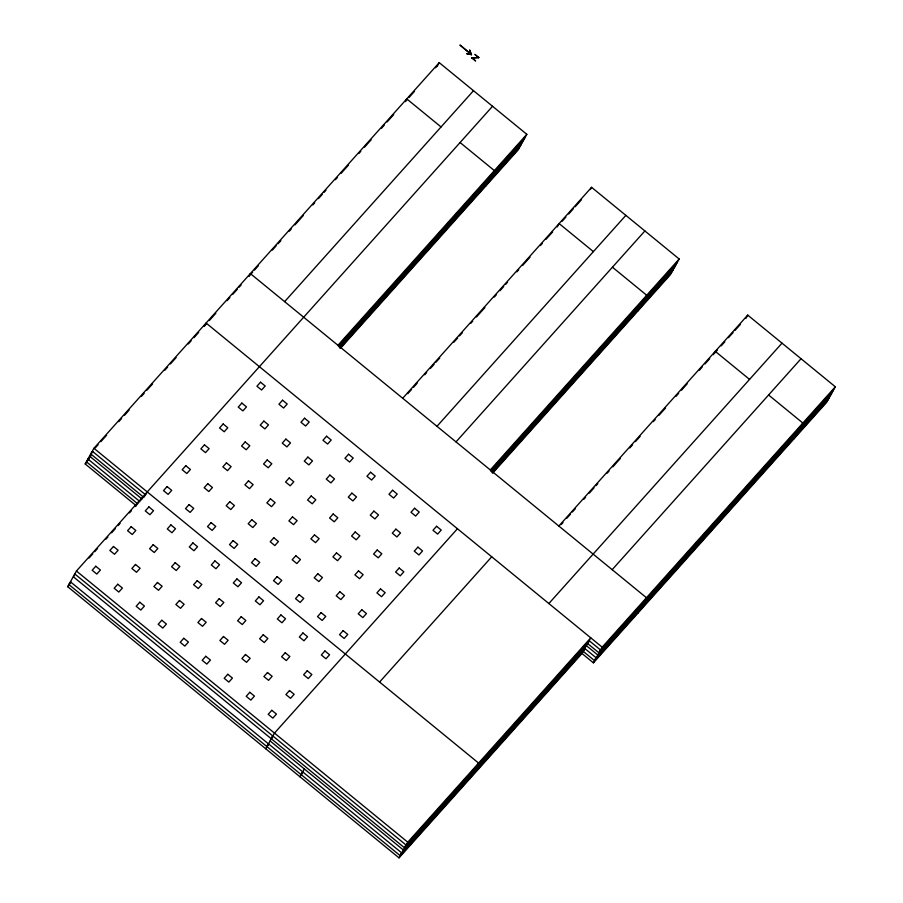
<?xml version="1.0" encoding="UTF-8"?>
<svg xmlns="http://www.w3.org/2000/svg" width="903" height="903" viewBox="0 0 903 903"><rect width="100%" height="100%" fill="white"/><g stroke="black" fill="none" stroke-linecap="round" stroke-linejoin="round"><path stroke-width="1.35" d="M136.33 505.804L85.187 463.95L93.935 448.283L439.23 62.646L526.833 134.333L518.074 149.988L340.431 348.389M204.213 326.389L206.087 323.037L602.177 647.18L593.418 662.836L581.995 653.49L590.754 637.823L407.772 842.183L399.024 857.85L67.68 586.69L76.428 571.023L492.553 106.272M249.104 275.833L250.357 273.598L646.446 597.73L637.687 613.397M144.412 496.526L145.439 494.686L92.501 451.365L90.955 454.119L143.893 497.44M145.383 495.284L147.257 491.921M405.515 101.136L406.768 98.901L441.048 126.951M437.357 65.998L439.23 62.646M471.84 57.905L478.714 57.532L471.84 57.905L475.655 61.02L471.953 57.702M485.611 186.244L494.37 170.588L460.09 142.539M519.09 147.686L520.636 144.909M523.469 139.852L525.015 137.075M557.241 226.924L559.115 223.572L593.395 251.621M265.719 748.768L274.478 733.101L457.449 528.74M590.325 189.551L591.578 187.316L679.169 259.003L670.421 274.659L492.778 473.059M299.999 776.817L304.379 768.984M637.958 310.914L646.706 295.258L612.437 267.209M671.437 272.356L672.983 269.579M675.805 264.523L677.363 261.746M469.853 778.747L478.601 763.08L93.935 448.283M713.393 354.71L715.266 351.357L749.546 379.407M745.855 318.454L747.729 315.102L835.32 386.789L826.572 402.445L593.418 662.836M794.109 438.711L802.857 423.044L768.588 394.995M827.588 400.142L829.135 397.365M831.956 392.308L833.514 389.532M95.266 447.899L98.088 444.75M100.91 441.601L106.554 435.302M118.767 421.656L121.589 418.507M124.411 415.357L129.106 410.109M141.331 396.462L144.141 393.313M146.963 390.164L152.607 383.865M164.82 370.219L167.642 367.069M170.464 363.92L176.108 357.622M188.321 343.975L191.143 340.826M193.964 337.677L198.66 332.428M204.597 325.791L206.471 323.703M209.282 320.565L215.828 313.251M227.059 300.71L229.859 297.572M232.669 294.446L237.354 289.22M239.216 287.131L241.09 285.032M248.867 276.363L252.626 272.164M254.511 270.053L258.269 265.854M272.379 250.097L276.137 245.898M278.022 243.799L280.844 240.649M289.299 231.191L291.184 229.091M294.942 224.892L303.408 215.433M312.822 204.936L314.695 202.836M318.454 198.637L322.224 194.427M324.098 192.328L325.983 190.228M335.385 179.72L337.27 177.62M341.029 173.421L348.558 165.023M358.897 153.465L360.782 151.365M364.541 147.166L371.122 139.807M381.472 128.26L384.294 125.099M387.116 121.95L393.697 114.602M405.289 101.644L407.129 99.59M408.969 97.535L414.477 91.384M435.618 67.77L437.458 65.716M90.91 453.803L92.795 451.703M91.429 454.028L89.566 456.117L141.794 498.862M88.076 458.882L90.887 455.733M86.541 461.636L89.352 458.487M85.187 463.95L87.049 461.862M284.637 301.647L473.511 90.695M89.047 558.031L92.806 553.832M94.691 551.733L97.513 548.584M105.978 539.125L107.863 537.025M111.622 532.826L115.381 528.627M118.203 525.478L120.088 523.368M129.49 512.87L131.375 510.771M135.134 506.572L138.893 502.361M140.778 500.262L142.651 498.163M69.023 584.376L70.908 582.277M67.68 586.69L69.542 584.613M337.948 345.273L526.833 134.333M338.343 345.951L492.575 173.681L491.04 176.424L338.693 346.594M492.891 173.331L525.061 137.403M491.345 176.096L523.514 140.168M339.189 346.831L522.453 142.155M339.607 347.474L488.207 181.514L486.672 184.257L339.957 348.118M488.512 181.164L520.681 145.236M486.965 183.93L519.135 148.002M402.693 398.268L591.578 187.316M407.795 393.674L411.554 389.475M413.427 387.376L417.197 383.177M424.715 374.768L426.6 372.668M430.359 368.469L434.129 364.27M436.002 362.171L439.761 357.96M453.87 342.214L457.64 338.004M459.514 335.905L462.336 332.755M470.802 323.297L472.687 321.197M476.445 316.998L484.911 307.551M494.313 297.042L496.198 294.942M499.957 290.743L503.716 286.533M505.601 284.434L507.486 282.334M516.888 271.837L518.762 269.737M522.532 265.527L530.05 257.129M540.4 245.571L542.274 243.471M546.044 239.272L552.625 231.913M562.23 221.179L565.899 217.081M568.664 214L573.258 208.864M575.098 206.81L581.532 199.631M436.973 426.318L625.858 215.365M456.015 441.894L644.9 230.942M490.295 469.944L679.169 259.003M490.679 470.61L644.923 298.351L643.387 301.094L491.029 471.264M645.227 298.001L677.397 262.073M643.681 300.767L675.85 264.839M491.537 471.501L674.801 266.825M491.954 472.145L640.543 306.185L639.008 308.928L492.293 472.788M640.848 305.835L673.017 269.907M639.301 308.6L671.471 272.672M379.587 682.047L491.729 556.79M558.844 526.054L747.729 315.102M714.702 353.073L717.456 350.003M721.136 345.894L724.816 341.786M728.484 337.677L733.089 332.541M734.918 330.498L740.437 324.335M561.124 524.62L562.998 522.51M566.768 518.311L570.527 514.112M572.4 512.012L575.222 508.863M583.688 499.404L585.573 497.305M589.332 493.106L594.039 487.857M595.912 485.746L597.797 483.647M607.2 473.149L609.085 471.05M612.844 466.84L620.372 458.442M629.775 447.933L632.597 444.784M635.419 441.635L640.125 436.386M653.287 421.678L655.172 419.579M658.93 415.38L665.511 408.021M675.862 396.473L678.684 393.313M681.505 390.164L687.149 383.865M699.373 370.207L702.195 367.058M705.017 363.909L709.713 358.649M548.855 603.543L782.009 343.151M612.166 569.68L801.051 358.728M476.818 766.173L406.294 844.948L404.747 847.703L475.283 768.927M477.111 765.846L588.97 640.916M475.576 768.588L587.435 643.67M474.233 770.914L403.404 850.016L270.099 740.934M472.45 774.006L401.914 852.782L400.368 855.536L470.903 776.749M472.743 773.679L584.591 648.749M471.197 776.422L583.056 651.503M399.024 857.85L581.995 653.49M602.177 647.18L835.32 386.789M600.698 649.934L644.663 600.822M644.956 600.506L801.074 426.137L799.539 428.88L643.421 603.249M801.379 425.787L833.548 389.859M599.152 652.688L643.128 603.576M799.832 428.553L832.002 392.624M830.952 394.611L597.797 655.014L586.374 645.656M596.319 657.768L640.295 608.656M640.577 608.34L796.694 433.971L795.159 436.713L639.042 611.083M796.999 433.621L829.168 397.692M594.772 660.522L638.748 611.41M795.453 436.386L827.622 400.458M478.714 57.532L474.91 54.406L478.601 57.724M139.976 501.628L88.122 459.198L86.575 461.952L137.358 503.513M76.428 571.023L407.772 842.183M70.603 581.95L69.068 584.692L266.735 746.454L268.27 743.711L70.603 581.95M74.983 574.116L73.448 576.859L271.114 738.62L272.65 735.877L74.983 574.116M460.101 45.15L471.411 54.699L469.707 50.15L471.411 54.699L466.648 53.649L471.524 54.496L460.101 45.15M268.665 743.993L267.119 746.77L301.015 774.503L302.561 771.738L268.665 743.993M273.045 736.159L271.498 738.936L404.409 847.703L405.966 844.937L273.045 736.159M302.934 772.065L301.388 774.819L400.029 855.536L401.575 852.793L302.934 772.065M584.975 648.659L583.394 651.492L594.434 660.533L596.025 657.7L584.975 648.659M589.354 640.825L587.774 643.658L598.813 652.7L600.393 649.867L589.354 640.825M95.763 566.237L92.162 570.256L96.813 574.06L100.414 570.03L95.763 566.237M113.473 546.462L109.873 550.48L114.512 554.273L118.112 550.254L113.473 546.462M131.183 526.675L127.583 530.704L132.222 534.497L135.822 530.479L131.183 526.675M148.882 506.899L145.281 510.929L149.932 514.721L153.533 510.703L148.882 506.899M167.089 486.582L163.488 490.6L168.127 494.392L171.728 490.374L167.089 486.582M185.781 465.7L182.18 469.718L186.819 473.522L190.42 469.504L185.781 465.7M204.473 444.829L200.872 448.847L205.512 452.651L209.112 448.633L204.473 444.829M223.154 423.959L219.564 427.977L224.204 431.769L227.804 427.751L223.154 423.959M241.846 403.077L238.245 407.095L242.896 410.899L246.496 406.881L241.846 403.077M260.538 382.206L256.949 386.224L261.588 390.017L265.189 385.999L260.538 382.206M117.774 584.241L114.173 588.259L118.812 592.063L122.413 588.045L117.774 584.241M135.473 564.465L131.872 568.484L136.522 572.288L140.123 568.269L135.473 564.465M153.183 544.69L149.582 548.708L154.232 552.512L157.833 548.493L153.183 544.69M170.893 524.914L167.292 528.932L171.931 532.736L175.532 528.706L170.893 524.914M189.088 504.585L185.487 508.603L190.138 512.407L193.727 508.389L189.088 504.585M207.78 483.715L204.18 487.733L208.83 491.537L212.431 487.507L207.78 483.715M226.472 462.833L222.872 466.851L227.522 470.655L231.112 466.637L226.472 462.833M245.164 441.962L241.564 445.98L246.214 449.784L249.804 445.766L245.164 441.962M263.857 421.08L260.256 425.11L264.895 428.902L268.496 424.884L263.857 421.08M282.549 400.21L278.948 404.228L283.587 408.032L287.188 404.013L282.549 400.21M139.773 602.245L136.172 606.274L140.823 610.067L144.424 606.048L139.773 602.245M157.483 582.469L153.882 586.499L158.522 590.291L162.122 586.273L157.483 582.469M175.193 562.693L171.593 566.712L176.232 570.515L179.832 566.497L175.193 562.693M192.892 542.917L189.291 546.936L193.942 550.74L197.543 546.721L192.892 542.917M211.099 522.6L207.498 526.618L212.137 530.411L215.738 526.393L211.099 522.6M229.791 501.718L226.19 505.736L230.829 509.54L234.43 505.522L229.791 501.718M248.483 480.847L244.882 484.866L249.521 488.658L253.122 484.64L248.483 480.847M267.164 459.966L263.574 463.984L268.214 467.788L271.814 463.77L267.164 459.966M285.856 439.095L282.255 443.113L286.906 446.917L290.506 442.888L285.856 439.095M304.548 418.213L300.959 422.232L305.598 426.035L309.198 422.017L304.548 418.213M161.784 620.259L158.183 624.278L162.822 628.082L166.423 624.052L161.784 620.259M179.483 600.484L175.882 604.502L180.532 608.306L184.133 604.276L179.483 600.484M197.193 580.708L193.592 584.726L198.242 588.53L201.843 584.501L197.193 580.708M214.903 560.932L211.302 564.951L215.941 568.743L219.542 564.725L214.903 560.932M233.098 540.604L229.497 544.622L234.148 548.426L237.737 544.407L233.098 540.604M251.79 519.722L248.19 523.751L252.84 527.544L256.441 523.526L251.79 519.722M270.482 498.851L266.882 502.869L271.532 506.673L275.122 502.655L270.482 498.851M289.174 477.98L285.574 481.999L290.224 485.791L293.814 481.773L289.174 477.98M307.867 457.099L304.266 461.117L308.905 464.921L312.506 460.902L307.867 457.099M326.559 436.228L322.958 440.246L327.597 444.039L331.198 440.021L326.559 436.228M183.783 638.263L180.182 642.281L184.833 646.085L188.434 642.067L183.783 638.263M201.493 618.487L197.892 622.506L202.532 626.31L206.132 622.291L201.493 618.487M219.203 598.712L215.603 602.73L220.242 606.534L223.842 602.515L219.203 598.712M236.902 578.936L233.301 582.954L237.952 586.758L241.552 582.74L236.902 578.936M255.109 558.607L251.508 562.625L256.147 566.429L259.748 562.411L255.109 558.607M273.801 537.736L270.2 541.755L274.839 545.559L278.44 541.529L273.801 537.736M292.493 516.855L288.892 520.873L293.531 524.677L297.132 520.659L292.493 516.855M311.174 495.984L307.584 500.002L312.224 503.806L315.824 499.788L311.174 495.984M329.866 475.102L326.265 479.132L330.916 482.924L334.516 478.906L329.866 475.102M348.558 454.232L344.969 458.25L349.608 462.054L353.208 458.035L348.558 454.232M205.794 656.278L202.193 660.296L206.832 664.089L210.433 660.07L205.794 656.278M223.492 636.491L219.892 640.52L224.542 644.313L228.143 640.295L223.492 636.491M241.203 616.715L237.602 620.745L242.252 624.537L245.853 620.519L241.203 616.715M258.913 596.939L255.312 600.969L259.951 604.762L263.552 600.743L258.913 596.939M277.108 576.622L273.507 580.64L278.158 584.433L281.759 580.415L277.108 576.622M295.8 555.74L292.2 559.758L296.85 563.562L300.451 559.544L295.8 555.74M314.492 534.869L310.892 538.888L315.542 542.68L319.131 538.662L314.492 534.869M333.184 513.988L329.584 518.006L334.234 521.81L337.824 517.791L333.184 513.988M351.877 493.117L348.276 497.135L352.915 500.939L356.516 496.921L351.877 493.117M370.569 472.246L366.968 476.253L371.607 480.057L375.208 476.039L370.569 472.246M227.793 674.281L224.192 678.3L228.843 682.104L232.443 678.085L227.793 674.281M245.503 654.506L241.902 658.524L246.542 662.328L250.142 658.31L245.503 654.506M263.213 634.73L259.612 638.748L264.252 642.552L267.852 638.523L263.213 634.73M280.912 614.954L277.323 618.973L281.962 622.777L285.562 618.747L280.912 614.954M299.119 594.625L295.518 598.644L300.157 602.448L303.758 598.429L299.119 594.625M317.811 573.755L314.21 577.773L318.849 581.566L322.45 577.548L317.811 573.755M336.503 552.873L332.902 556.891L337.541 560.695L341.142 556.677L336.503 552.873M355.184 532.002L351.594 536.021L356.233 539.813L359.834 535.806L355.184 532.002M373.876 511.121L370.275 515.15L374.926 518.943L378.526 514.924L373.876 511.121M392.568 490.25L388.979 494.268L393.618 498.072L397.218 494.054L392.568 490.25M249.804 692.285L246.203 696.315L250.842 700.107L254.443 696.089L249.804 692.285M267.502 672.509L263.902 676.528L268.552 680.331L272.153 676.313L267.502 672.509M285.213 652.734L281.612 656.752L286.262 660.556L289.863 656.537L285.213 652.734M302.923 632.958L299.322 636.976L303.961 640.78L307.562 636.762L302.923 632.958M321.118 612.629L317.517 616.647L322.168 620.451L325.769 616.433L321.118 612.629M339.81 591.758L336.209 595.777L340.86 599.581L344.461 595.562L339.81 591.758M358.502 570.888L354.902 574.906L359.552 578.699L363.141 574.68L358.502 570.888M377.194 550.006L373.594 554.024L378.244 557.828L381.834 553.81L377.194 550.006M395.886 529.135L392.286 533.154L396.925 536.958L400.526 532.928L395.886 529.135M414.579 508.254L410.978 512.272L415.617 516.076L419.218 512.057L414.579 508.254M271.803 710.3L268.202 714.318L272.853 718.122L276.453 714.092L271.803 710.3M289.513 690.524L285.912 694.542L290.552 698.346L294.152 694.317L289.513 690.524M307.223 670.748L303.622 674.767L308.262 678.559L311.862 674.541L307.223 670.748M324.922 650.961L321.333 654.991L325.972 658.784L329.572 654.765L324.922 650.961M343.129 630.644L339.528 634.662L344.167 638.455L347.768 634.448L343.129 630.644M361.821 609.762L358.22 613.792L362.859 617.584L366.46 613.566L361.821 609.762M380.513 588.891L376.912 592.91L381.551 596.714L385.152 592.695L380.513 588.891M399.194 568.021L395.604 572.039L400.243 575.832L403.844 571.813L399.194 568.021M417.886 547.139L414.285 551.157L418.936 554.961L422.536 550.943L417.886 547.139M436.578 526.268L432.988 530.287L437.628 534.079L441.228 530.061L436.578 526.268"/></g></svg>
